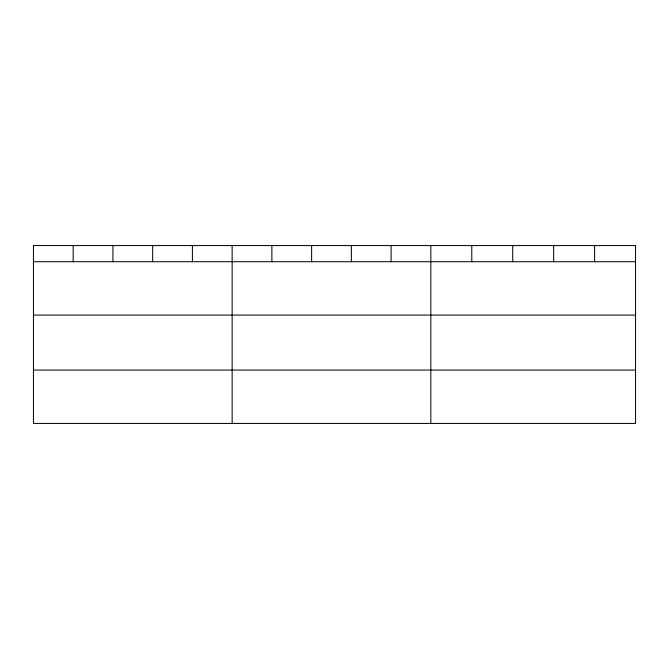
<?xml version="1.0" encoding="UTF-8"?>
<svg xmlns="http://www.w3.org/2000/svg" width="669" height="669" viewBox="0 0 669 669"><rect width="100%" height="100%" fill="white"/><g stroke="black" fill="none" stroke-linecap="round" stroke-linejoin="round"><path stroke-width="1" d="M33.45 261.713L635.55 261.713M33.45 315.082L635.55 315.082M33.45 370.066L635.55 370.066M594.607 245.565L594.607 261.713M553.664 245.565L553.664 261.713M512.722 245.565L512.722 261.713M471.779 245.565L471.779 261.713M430.836 245.565L430.836 423.435M391.097 245.565L391.097 261.713M351.359 245.565L351.359 261.713M311.62 245.565L311.62 261.713M271.882 245.565L271.882 261.713M232.143 245.565L232.143 423.435M192.404 245.565L192.404 261.713M152.666 245.565L152.666 261.713M112.927 245.565L112.927 261.713M73.189 245.565L73.189 261.713M635.55 245.565L33.45 245.565L33.45 423.435L635.55 423.435L635.55 245.565"/></g></svg>
